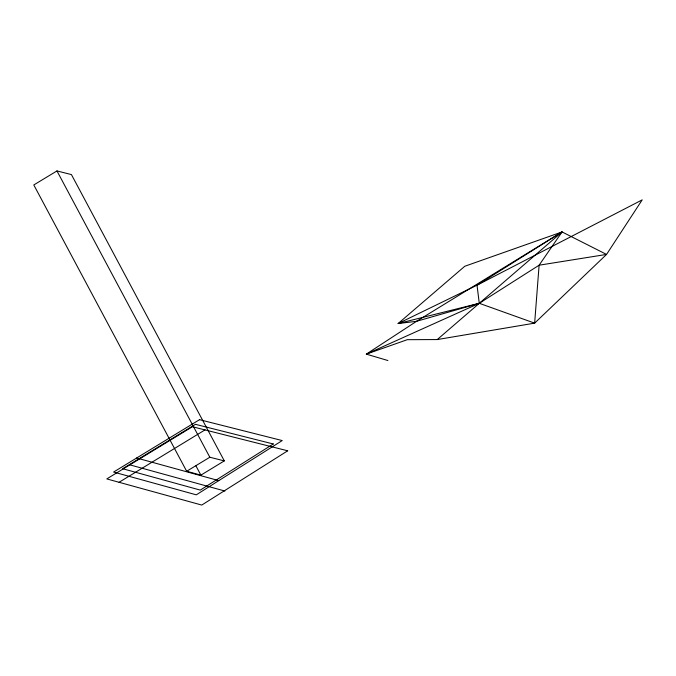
<?xml version="1.0" encoding="UTF-8"?>
<svg xmlns="http://www.w3.org/2000/svg" width="676" height="676" viewBox="0 0 676 676"><rect width="100%" height="100%" fill="white"/><g stroke="black" fill="none" stroke-linecap="round" stroke-linejoin="round"><path stroke-width="1.01" d="M437.254 339.563L562.052 231.936L606.549 254.421L642.2 199.868L477.028 285.204L398.122 323.534L416.543 321.311L479.267 303.296L539.11 265.203L562.052 231.936L464.784 266.26L398.122 323.534L479.267 303.296L534.64 323.145L606.549 254.421L539.11 265.203L534.64 323.145L437.254 339.563L407.29 339.682L366.308 354.131L387.897 360.528M199.589 419.635L113.593 472.051L196.293 494.832L282.222 440.566L199.521 419.678M119.061 482.292L205.056 429.868M200.89 475.143L224.305 460.888L71.428 174.585L56.961 170.935L33.8 184.954L186.669 471.257L200.89 475.143L195.93 465.848M186.669 471.257L209.83 457.238L224.305 460.888M136.645 457.998L218.787 480.628M129.953 464.885L224.914 491.046M56.961 170.935L209.83 457.238M416.543 321.311L366.308 354.131L479.267 303.296L477.028 285.204L562.052 231.936L416.543 321.311M273.281 443.98L200.265 490.1L122.635 468.713L195.448 424.325L273.281 443.98M287.689 450.799L201.761 505.065L106.8 478.912L192.398 426.733L287.689 450.799"/></g></svg>
